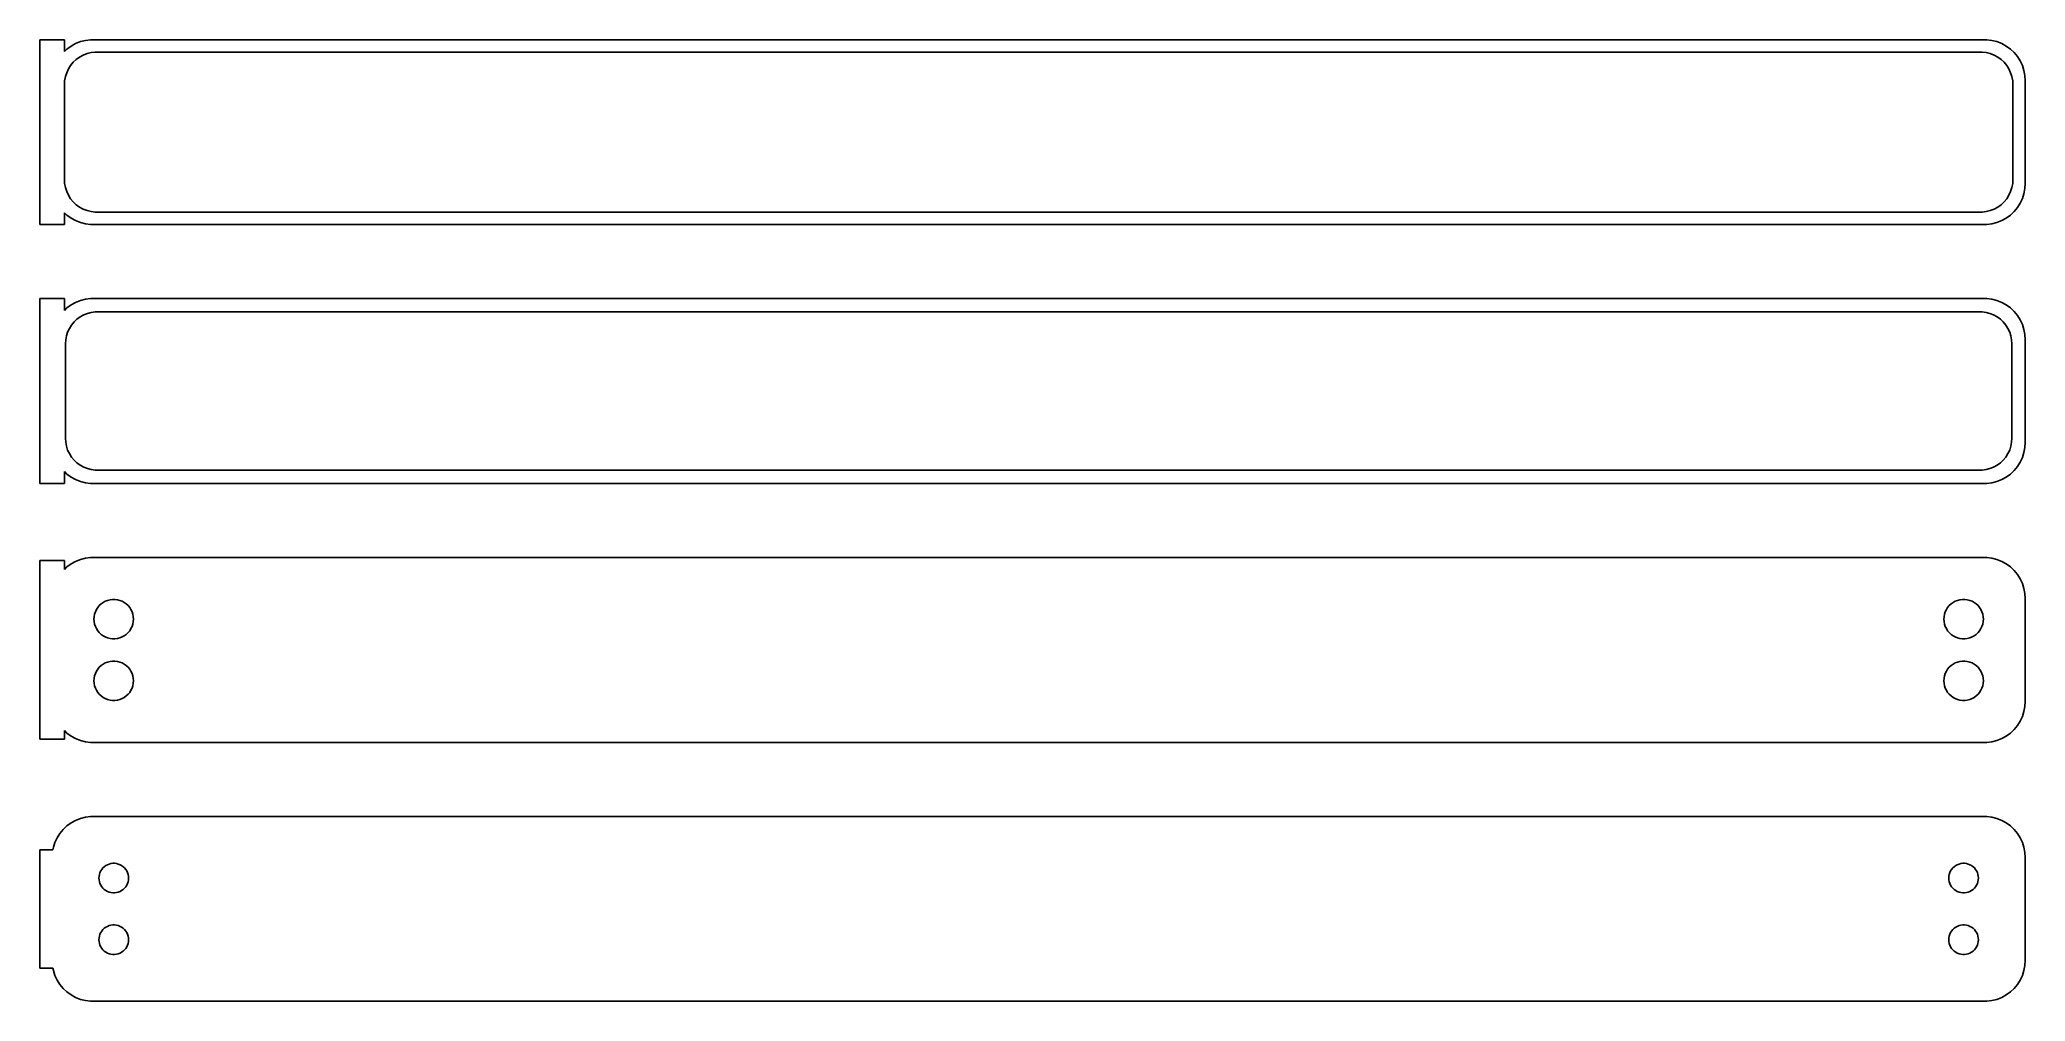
# Model space of a CAD drawing. Header units: metres. Extents: x -122 to 120, y 83 to 200.
import ezdxf

# ---------------------------------------------------------------- set-up
doc = ezdxf.new("R2010")
doc.units = ezdxf.units.M

msp = doc.modelspace()

# ---------------------------------------------------------------- linework, layer by layer
for p, q in [((-118.5, 200.24), (-121.5, 200.24)), ((-121.5, 200.24), (-121.5, 177.76)), ((-118.5, 198.809), (-118.5, 200.24)), ((-118.187, 199.103), (-118.5, 198.809)), ((-117.679, 199.472), (-118.187, 199.103)), ((-117.129, 199.774), (-117.679, 199.472)), ((-116.545, 200.005), (-117.129, 199.774)), ((-117.05, 197.832), (-116.643, 198.127)), ((-116.643, 198.127), (-116.203, 198.369)), ((-115.937, 200.161), (-116.545, 200.005)), ((-116.203, 198.369), (-115.736, 198.554)), ((-115.314, 200.24), (-115.937, 200.161)), ((-115.736, 198.554), (-115.25, 198.679)), ((115.314, 200.24), (-115.314, 200.24)), ((-115.25, 198.679), (-114.751, 198.742)), ((-114.751, 198.742), (114.751, 198.742)), ((114.751, 198.742), (115.25, 198.679)), ((115.25, 198.679), (115.736, 198.554)), ((115.937, 200.161), (115.314, 200.24)), ((115.736, 198.554), (116.203, 198.369)), ((116.545, 200.005), (115.937, 200.161)), ((116.203, 198.369), (116.643, 198.127)), ((117.129, 199.774), (116.545, 200.005)), ((116.643, 198.127), (117.05, 197.832)), ((117.679, 199.472), (117.129, 199.774)), ((118.187, 199.103), (117.679, 199.472)), ((118.645, 198.673), (118.187, 199.103)), ((119.045, 198.189), (118.645, 198.673)), ((119.382, 197.659), (119.045, 198.189)), ((-118.468, 195.251), (-118.374, 195.745)), ((-118.374, 195.745), (-118.219, 196.222)), ((-118.219, 196.222), (-118.005, 196.677)), ((-118.005, 196.677), (-117.736, 197.101)), ((-117.736, 197.101), (-117.416, 197.488)), ((-117.416, 197.488), (-117.05, 197.832)), ((117.05, 197.832), (117.416, 197.488)), ((117.416, 197.488), (117.736, 197.101)), ((117.736, 197.101), (118.005, 196.677)), ((118.005, 196.677), (118.219, 196.222)), ((118.219, 196.222), (118.374, 195.745)), ((118.374, 195.745), (118.468, 195.251)), ((119.649, 197.091), (119.382, 197.659)), ((119.843, 196.493), (119.649, 197.091)), ((119.961, 195.877), (119.843, 196.493)), ((120, 195.25), (119.961, 195.877)), ((-118.5, 194.75), (-118.468, 195.251)), ((-118.5, 183.25), (-118.5, 194.75)), ((118.468, 195.251), (118.5, 194.75)), ((118.5, 194.75), (118.5, 183.25)), ((120, 182.75), (120, 195.25)), ((-118.468, 182.749), (-118.5, 183.25)), ((-118.374, 182.255), (-118.468, 182.749)), ((-118.219, 181.778), (-118.374, 182.255)), ((-118.005, 181.323), (-118.219, 181.778)), ((-117.736, 180.899), (-118.005, 181.323)), ((118.005, 181.323), (117.736, 180.899)), ((118.219, 181.778), (118.005, 181.323)), ((118.374, 182.255), (118.219, 181.778)), ((118.468, 182.749), (118.374, 182.255)), ((118.5, 183.25), (118.468, 182.749)), ((119.649, 180.909), (119.843, 181.507)), ((119.843, 181.507), (119.961, 182.123)), ((119.961, 182.123), (120, 182.75)), ((-118.5, 179.191), (-118.187, 178.897)), ((-118.5, 177.76), (-118.5, 179.191)), ((-118.187, 178.897), (-117.679, 178.528)), ((-117.416, 180.512), (-117.736, 180.899)), ((-117.05, 180.168), (-117.416, 180.512)), ((-116.643, 179.873), (-117.05, 180.168)), ((-116.203, 179.631), (-116.643, 179.873)), ((-115.736, 179.446), (-116.203, 179.631)), ((-115.25, 179.321), (-115.736, 179.446)), ((-114.751, 179.258), (-115.25, 179.321)), ((114.751, 179.258), (-114.751, 179.258)), ((115.25, 179.321), (114.751, 179.258)), ((115.736, 179.446), (115.25, 179.321)), ((116.203, 179.631), (115.736, 179.446)), ((116.643, 179.873), (116.203, 179.631)), ((117.05, 180.168), (116.643, 179.873)), ((117.416, 180.512), (117.05, 180.168)), ((117.736, 180.899), (117.416, 180.512)), ((117.679, 178.528), (118.187, 178.897)), ((118.187, 178.897), (118.645, 179.327)), ((118.645, 179.327), (119.045, 179.811)), ((119.045, 179.811), (119.382, 180.341)), ((119.382, 180.341), (119.649, 180.909)), ((-121.5, 177.76), (-118.5, 177.76)), ((-117.679, 178.528), (-117.129, 178.226)), ((-117.129, 178.226), (-116.545, 177.995)), ((-116.545, 177.995), (-115.937, 177.839)), ((-115.937, 177.839), (-115.314, 177.76)), ((-115.314, 177.76), (115.314, 177.76)), ((115.314, 177.76), (115.937, 177.839)), ((115.937, 177.839), (116.545, 177.995)), ((116.545, 177.995), (117.129, 178.226)), ((117.129, 178.226), (117.679, 178.528)), ((-118.5, 168.74), (-121.5, 168.74)), ((-121.5, 168.74), (-121.5, 146.26)), ((-118.5, 167.309), (-118.5, 168.74)), ((-118.187, 167.603), (-118.5, 167.309)), ((-117.679, 167.972), (-118.187, 167.603)), ((-117.129, 168.274), (-117.679, 167.972)), ((-116.545, 168.505), (-117.129, 168.274)), ((-116.575, 166.52), (-116.149, 166.754)), ((-115.937, 168.661), (-116.545, 168.505)), ((-116.149, 166.754), (-115.697, 166.933)), ((-115.314, 168.74), (-115.937, 168.661)), ((-115.697, 166.933), (-115.226, 167.054)), ((115.314, 168.74), (-115.314, 168.74)), ((-115.226, 167.054), (-114.743, 167.115)), ((-114.743, 167.115), (114.743, 167.115)), ((114.743, 167.115), (115.226, 167.054)), ((115.226, 167.054), (115.697, 166.933)), ((115.937, 168.661), (115.314, 168.74)), ((115.697, 166.933), (116.149, 166.754)), ((116.545, 168.505), (115.937, 168.661)), ((116.149, 166.754), (116.575, 166.52)), ((117.129, 168.274), (116.545, 168.505)), ((117.679, 167.972), (117.129, 168.274)), ((118.187, 167.603), (117.679, 167.972)), ((118.645, 167.173), (118.187, 167.603)), ((119.045, 166.689), (118.645, 167.173)), ((119.382, 166.159), (119.045, 166.689)), ((-118.251, 164.213), (-118.101, 164.676)), ((-118.101, 164.676), (-117.894, 165.116)), ((-117.894, 165.116), (-117.633, 165.526)), ((-117.633, 165.526), (-117.323, 165.901)), ((-117.323, 165.901), (-116.969, 166.234)), ((-116.969, 166.234), (-116.575, 166.52)), ((116.575, 166.52), (116.969, 166.234)), ((116.969, 166.234), (117.323, 165.901)), ((117.323, 165.901), (117.633, 165.526)), ((117.633, 165.526), (117.894, 165.116)), ((117.894, 165.116), (118.101, 164.676)), ((118.101, 164.676), (118.251, 164.213)), ((119.649, 165.591), (119.382, 166.159)), ((119.843, 164.993), (119.649, 165.591)), ((119.961, 164.377), (119.843, 164.993)), ((120, 163.75), (119.961, 164.377)), ((-118.373, 163.25), (-118.342, 163.735)), ((-118.373, 151.75), (-118.373, 163.25)), ((-118.342, 163.735), (-118.251, 164.213)), ((118.251, 164.213), (118.342, 163.735)), ((118.342, 163.735), (118.373, 163.25)), ((118.373, 163.25), (118.373, 151.75)), ((120, 151.25), (120, 163.75)), ((-118.342, 151.265), (-118.373, 151.75)), ((-118.251, 150.787), (-118.342, 151.265)), ((-118.101, 150.324), (-118.251, 150.787)), ((-117.894, 149.884), (-118.101, 150.324)), ((-117.633, 149.474), (-117.894, 149.884)), ((117.894, 149.884), (117.633, 149.474)), ((118.101, 150.324), (117.894, 149.884)), ((118.251, 150.787), (118.101, 150.324)), ((118.342, 151.265), (118.251, 150.787)), ((118.373, 151.75), (118.342, 151.265)), ((119.649, 149.409), (119.843, 150.007)), ((119.843, 150.007), (119.961, 150.623)), ((119.961, 150.623), (120, 151.25)), ((-118.5, 147.691), (-118.187, 147.397)), ((-118.5, 146.26), (-118.5, 147.691)), ((-118.187, 147.397), (-117.679, 147.028)), ((-117.323, 149.099), (-117.633, 149.474)), ((-116.969, 148.766), (-117.323, 149.099)), ((-116.575, 148.48), (-116.969, 148.766)), ((-116.149, 148.246), (-116.575, 148.48)), ((-115.697, 148.067), (-116.149, 148.246)), ((-115.226, 147.946), (-115.697, 148.067)), ((-114.743, 147.885), (-115.226, 147.946)), ((114.743, 147.885), (-114.743, 147.885)), ((115.226, 147.946), (114.743, 147.885)), ((115.697, 148.067), (115.226, 147.946)), ((116.149, 148.246), (115.697, 148.067)), ((116.575, 148.48), (116.149, 148.246)), ((116.969, 148.766), (116.575, 148.48)), ((117.323, 149.099), (116.969, 148.766)), ((117.633, 149.474), (117.323, 149.099)), ((117.679, 147.028), (118.187, 147.397)), ((118.187, 147.397), (118.645, 147.827)), ((118.645, 147.827), (119.045, 148.311)), ((119.045, 148.311), (119.382, 148.841)), ((119.382, 148.841), (119.649, 149.409)), ((-121.5, 146.26), (-118.5, 146.26)), ((-117.679, 147.028), (-117.129, 146.726)), ((-117.129, 146.726), (-116.545, 146.495)), ((-116.545, 146.495), (-115.937, 146.339)), ((-115.937, 146.339), (-115.314, 146.26)), ((-115.314, 146.26), (115.314, 146.26)), ((115.314, 146.26), (115.937, 146.339)), ((115.937, 146.339), (116.545, 146.495)), ((116.545, 146.495), (117.129, 146.726)), ((117.129, 146.726), (117.679, 147.028)), ((-118.5, 136.865), (-121.5, 136.865)), ((-121.5, 136.865), (-121.5, 115.135)), ((-118.5, 135.809), (-118.5, 136.865)), ((-118.187, 136.103), (-118.5, 135.809)), ((-117.679, 136.472), (-118.187, 136.103)), ((-117.129, 136.774), (-117.679, 136.472)), ((-116.545, 137.005), (-117.129, 136.774)), ((-115.937, 137.161), (-116.545, 137.005)), ((-115.314, 137.24), (-115.937, 137.161)), ((115.314, 137.24), (-115.314, 137.24)), ((115.937, 137.161), (115.314, 137.24)), ((116.545, 137.005), (115.937, 137.161)), ((117.129, 136.774), (116.545, 137.005)), ((117.679, 136.472), (117.129, 136.774)), ((118.187, 136.103), (117.679, 136.472)), ((118.645, 135.673), (118.187, 136.103)), ((119.045, 135.189), (118.645, 135.673)), ((119.382, 134.659), (119.045, 135.189)), ((119.649, 134.091), (119.382, 134.659)), ((119.843, 133.493), (119.649, 134.091)), ((119.961, 132.877), (119.843, 133.493)), ((120, 132.25), (119.961, 132.877)), ((-114.825, 130.347), (-114.731, 130.633)), ((-114.731, 130.633), (-114.603, 130.906)), ((-114.603, 130.906), (-114.442, 131.161)), ((-114.442, 131.161), (-114.25, 131.393)), ((-114.25, 131.393), (-114.03, 131.599)), ((-114.03, 131.599), (-113.786, 131.776)), ((-113.786, 131.776), (-113.522, 131.922)), ((-113.522, 131.922), (-113.242, 132.033)), ((-113.242, 132.033), (-112.95, 132.107)), ((-112.95, 132.107), (-112.651, 132.145)), ((-112.651, 132.145), (-112.349, 132.145)), ((-112.349, 132.145), (-112.05, 132.107)), ((-112.05, 132.107), (-111.758, 132.033)), ((-111.758, 132.033), (-111.478, 131.922)), ((-111.478, 131.922), (-111.214, 131.776)), ((-111.214, 131.776), (-110.97, 131.599)), ((-110.97, 131.599), (-110.75, 131.393)), ((-110.75, 131.393), (-110.558, 131.161)), ((-110.558, 131.161), (-110.397, 130.906)), ((-110.397, 130.906), (-110.269, 130.633)), ((-110.269, 130.633), (-110.175, 130.347)), ((110.175, 130.347), (110.269, 130.633)), ((110.269, 130.633), (110.397, 130.906)), ((110.397, 130.906), (110.558, 131.161)), ((110.558, 131.161), (110.75, 131.393)), ((110.75, 131.393), (110.97, 131.599)), ((110.97, 131.599), (111.214, 131.776)), ((111.214, 131.776), (111.478, 131.922)), ((111.478, 131.922), (111.758, 132.033)), ((111.758, 132.033), (112.05, 132.107)), ((112.05, 132.107), (112.349, 132.145)), ((112.349, 132.145), (112.651, 132.145)), ((112.651, 132.145), (112.95, 132.107)), ((112.95, 132.107), (113.242, 132.033)), ((113.242, 132.033), (113.522, 131.922)), ((113.522, 131.922), (113.786, 131.776)), ((113.786, 131.776), (114.03, 131.599)), ((114.03, 131.599), (114.25, 131.393)), ((114.25, 131.393), (114.442, 131.161)), ((114.442, 131.161), (114.603, 130.906)), ((114.603, 130.906), (114.731, 130.633)), ((114.731, 130.633), (114.825, 130.347)), ((120, 119.75), (120, 132.25)), ((-114.9, 129.75), (-114.881, 130.051)), ((-114.881, 129.449), (-114.9, 129.75)), ((-114.881, 130.051), (-114.825, 130.347)), ((-114.825, 129.153), (-114.881, 129.449)), ((-114.731, 128.867), (-114.825, 129.153)), ((-114.603, 128.594), (-114.731, 128.867)), ((-114.442, 128.339), (-114.603, 128.594)), ((-114.25, 128.107), (-114.442, 128.339)), ((-114.03, 127.901), (-114.25, 128.107)), ((-110.75, 128.107), (-110.97, 127.901)), ((-110.558, 128.339), (-110.75, 128.107)), ((-110.397, 128.594), (-110.558, 128.339)), ((-110.269, 128.867), (-110.397, 128.594)), ((-110.175, 129.153), (-110.269, 128.867)), ((-110.175, 130.347), (-110.119, 130.051)), ((-110.119, 129.449), (-110.175, 129.153)), ((-110.119, 130.051), (-110.1, 129.75)), ((-110.1, 129.75), (-110.119, 129.449)), ((110.1, 129.75), (110.119, 130.051)), ((110.119, 129.449), (110.1, 129.75)), ((110.119, 130.051), (110.175, 130.347)), ((110.175, 129.153), (110.119, 129.449)), ((110.269, 128.867), (110.175, 129.153)), ((110.397, 128.594), (110.269, 128.867)), ((110.558, 128.339), (110.397, 128.594)), ((110.75, 128.107), (110.558, 128.339)), ((110.97, 127.901), (110.75, 128.107)), ((114.25, 128.107), (114.03, 127.901)), ((114.442, 128.339), (114.25, 128.107)), ((114.603, 128.594), (114.442, 128.339)), ((114.731, 128.867), (114.603, 128.594)), ((114.825, 129.153), (114.731, 128.867)), ((114.825, 130.347), (114.881, 130.051)), ((114.881, 129.449), (114.825, 129.153)), ((114.881, 130.051), (114.9, 129.75)), ((114.9, 129.75), (114.881, 129.449)), ((-113.786, 127.724), (-114.03, 127.901)), ((-113.522, 127.578), (-113.786, 127.724)), ((-113.242, 127.467), (-113.522, 127.578)), ((-112.95, 127.393), (-113.242, 127.467)), ((-112.651, 127.355), (-112.95, 127.393)), ((-112.349, 127.355), (-112.651, 127.355)), ((-112.05, 127.393), (-112.349, 127.355)), ((-111.758, 127.467), (-112.05, 127.393)), ((-111.478, 127.578), (-111.758, 127.467)), ((-111.214, 127.724), (-111.478, 127.578)), ((-110.97, 127.901), (-111.214, 127.724)), ((111.214, 127.724), (110.97, 127.901)), ((111.478, 127.578), (111.214, 127.724)), ((111.758, 127.467), (111.478, 127.578)), ((112.05, 127.393), (111.758, 127.467)), ((112.349, 127.355), (112.05, 127.393)), ((112.651, 127.355), (112.349, 127.355)), ((112.95, 127.393), (112.651, 127.355)), ((113.242, 127.467), (112.95, 127.393)), ((113.522, 127.578), (113.242, 127.467)), ((113.786, 127.724), (113.522, 127.578)), ((114.03, 127.901), (113.786, 127.724)), ((-114.731, 123.133), (-114.603, 123.406)), ((-114.603, 123.406), (-114.442, 123.661)), ((-114.442, 123.661), (-114.25, 123.893)), ((-114.25, 123.893), (-114.03, 124.099)), ((-114.03, 124.099), (-113.786, 124.276)), ((-113.786, 124.276), (-113.522, 124.422)), ((-113.522, 124.422), (-113.242, 124.533)), ((-113.242, 124.533), (-112.95, 124.607)), ((-112.95, 124.607), (-112.651, 124.645)), ((-112.651, 124.645), (-112.349, 124.645)), ((-112.349, 124.645), (-112.05, 124.607)), ((-112.05, 124.607), (-111.758, 124.533)), ((-111.758, 124.533), (-111.478, 124.422)), ((-111.478, 124.422), (-111.214, 124.276)), ((-111.214, 124.276), (-110.97, 124.099)), ((-110.97, 124.099), (-110.75, 123.893)), ((-110.75, 123.893), (-110.558, 123.661)), ((-110.558, 123.661), (-110.397, 123.406)), ((-110.397, 123.406), (-110.269, 123.133)), ((110.269, 123.133), (110.397, 123.406)), ((110.397, 123.406), (110.558, 123.661)), ((110.558, 123.661), (110.75, 123.893)), ((110.75, 123.893), (110.97, 124.099)), ((110.97, 124.099), (111.214, 124.276)), ((111.214, 124.276), (111.478, 124.422)), ((111.478, 124.422), (111.758, 124.533)), ((111.758, 124.533), (112.05, 124.607)), ((112.05, 124.607), (112.349, 124.645)), ((112.349, 124.645), (112.651, 124.645)), ((112.651, 124.645), (112.95, 124.607)), ((112.95, 124.607), (113.242, 124.533)), ((113.242, 124.533), (113.522, 124.422)), ((113.522, 124.422), (113.786, 124.276)), ((113.786, 124.276), (114.03, 124.099)), ((114.03, 124.099), (114.25, 123.893)), ((114.25, 123.893), (114.442, 123.661)), ((114.442, 123.661), (114.603, 123.406)), ((114.603, 123.406), (114.731, 123.133)), ((-114.9, 122.25), (-114.881, 122.551)), ((-114.881, 121.949), (-114.9, 122.25)), ((-114.881, 122.551), (-114.825, 122.847)), ((-114.825, 121.653), (-114.881, 121.949)), ((-114.825, 122.847), (-114.731, 123.133)), ((-114.731, 121.367), (-114.825, 121.653)), ((-114.603, 121.094), (-114.731, 121.367)), ((-114.442, 120.839), (-114.603, 121.094)), ((-114.25, 120.607), (-114.442, 120.839)), ((-110.558, 120.839), (-110.75, 120.607)), ((-110.397, 121.094), (-110.558, 120.839)), ((-110.269, 121.367), (-110.397, 121.094)), ((-110.269, 123.133), (-110.175, 122.847)), ((-110.175, 121.653), (-110.269, 121.367)), ((-110.175, 122.847), (-110.119, 122.551)), ((-110.119, 121.949), (-110.175, 121.653)), ((-110.119, 122.551), (-110.1, 122.25)), ((-110.1, 122.25), (-110.119, 121.949)), ((110.1, 122.25), (110.119, 122.551)), ((110.119, 121.949), (110.1, 122.25)), ((110.119, 122.551), (110.175, 122.847)), ((110.175, 121.653), (110.119, 121.949)), ((110.175, 122.847), (110.269, 123.133)), ((110.269, 121.367), (110.175, 121.653)), ((110.397, 121.094), (110.269, 121.367)), ((110.558, 120.839), (110.397, 121.094)), ((110.75, 120.607), (110.558, 120.839)), ((114.442, 120.839), (114.25, 120.607)), ((114.603, 121.094), (114.442, 120.839)), ((114.731, 121.367), (114.603, 121.094)), ((114.731, 123.133), (114.825, 122.847)), ((114.825, 121.653), (114.731, 121.367)), ((114.825, 122.847), (114.881, 122.551)), ((114.881, 121.949), (114.825, 121.653)), ((114.881, 122.551), (114.9, 122.25)), ((114.9, 122.25), (114.881, 121.949)), ((-114.03, 120.401), (-114.25, 120.607)), ((-113.786, 120.224), (-114.03, 120.401)), ((-113.522, 120.078), (-113.786, 120.224)), ((-113.242, 119.967), (-113.522, 120.078)), ((-112.95, 119.893), (-113.242, 119.967)), ((-112.651, 119.855), (-112.95, 119.893)), ((-112.349, 119.855), (-112.651, 119.855)), ((-112.05, 119.893), (-112.349, 119.855)), ((-111.758, 119.967), (-112.05, 119.893)), ((-111.478, 120.078), (-111.758, 119.967)), ((-111.214, 120.224), (-111.478, 120.078)), ((-110.97, 120.401), (-111.214, 120.224)), ((-110.75, 120.607), (-110.97, 120.401)), ((110.97, 120.401), (110.75, 120.607)), ((111.214, 120.224), (110.97, 120.401)), ((111.478, 120.078), (111.214, 120.224)), ((111.758, 119.967), (111.478, 120.078)), ((112.05, 119.893), (111.758, 119.967)), ((112.349, 119.855), (112.05, 119.893)), ((112.651, 119.855), (112.349, 119.855)), ((112.95, 119.893), (112.651, 119.855)), ((113.242, 119.967), (112.95, 119.893)), ((113.522, 120.078), (113.242, 119.967)), ((113.786, 120.224), (113.522, 120.078)), ((114.03, 120.401), (113.786, 120.224)), ((114.25, 120.607), (114.03, 120.401)), ((119.649, 117.909), (119.843, 118.507)), ((119.843, 118.507), (119.961, 119.123)), ((119.961, 119.123), (120, 119.75)), ((-118.5, 115.135), (-118.5, 116.191)), ((-118.5, 116.191), (-118.187, 115.897)), ((118.187, 115.897), (118.645, 116.327)), ((118.645, 116.327), (119.045, 116.811)), ((119.045, 116.811), (119.382, 117.341)), ((119.382, 117.341), (119.649, 117.909)), ((-121.5, 115.135), (-118.5, 115.135)), ((-118.187, 115.897), (-117.679, 115.528)), ((-117.679, 115.528), (-117.129, 115.226)), ((-117.129, 115.226), (-116.545, 114.995)), ((-116.545, 114.995), (-115.937, 114.839)), ((-115.937, 114.839), (-115.314, 114.76)), ((-115.314, 114.76), (115.314, 114.76)), ((115.314, 114.76), (115.937, 114.839)), ((115.937, 114.839), (116.545, 114.995)), ((116.545, 114.995), (117.129, 115.226)), ((117.129, 115.226), (117.679, 115.528)), ((117.679, 115.528), (118.187, 115.897)), ((-118.645, 104.173), (-119.045, 103.689)), ((-118.187, 104.603), (-118.645, 104.173)), ((-117.679, 104.972), (-118.187, 104.603)), ((-117.129, 105.274), (-117.679, 104.972)), ((-116.545, 105.505), (-117.129, 105.274)), ((-115.937, 105.661), (-116.545, 105.505)), ((-115.314, 105.74), (-115.937, 105.661)), ((115.314, 105.74), (-115.314, 105.74)), ((115.937, 105.661), (115.314, 105.74)), ((116.545, 105.505), (115.937, 105.661)), ((117.129, 105.274), (116.545, 105.505)), ((117.679, 104.972), (117.129, 105.274)), ((118.187, 104.603), (117.679, 104.972)), ((118.645, 104.173), (118.187, 104.603)), ((119.045, 103.689), (118.645, 104.173)), ((-119.9, 101.694), (-121.5, 101.694)), ((-121.5, 101.694), (-121.5, 87.3058)), ((-119.843, 101.993), (-119.9, 101.694)), ((-119.649, 102.591), (-119.843, 101.993)), ((-119.382, 103.159), (-119.649, 102.591)), ((-119.045, 103.689), (-119.382, 103.159)), ((119.382, 103.159), (119.045, 103.689)), ((119.649, 102.591), (119.382, 103.159)), ((119.843, 101.993), (119.649, 102.591)), ((119.961, 101.377), (119.843, 101.993)), ((-114.174, 98.9126), (-114.077, 99.1171)), ((-114.077, 99.1171), (-113.956, 99.308)), ((-113.956, 99.308), (-113.812, 99.4822)), ((-113.812, 99.4822), (-113.647, 99.6369)), ((-113.647, 99.6369), (-113.464, 99.7698)), ((-113.464, 99.7698), (-113.266, 99.8787)), ((-113.266, 99.8787), (-113.056, 99.9619)), ((-113.056, 99.9619), (-112.837, 100.018)), ((-112.837, 100.018), (-112.613, 100.046)), ((-112.613, 100.046), (-112.387, 100.046)), ((-112.387, 100.046), (-112.163, 100.018)), ((-112.163, 100.018), (-111.944, 99.9619)), ((-111.944, 99.9619), (-111.734, 99.8787)), ((-111.734, 99.8787), (-111.536, 99.7698)), ((-111.536, 99.7698), (-111.353, 99.6369)), ((-111.353, 99.6369), (-111.188, 99.4822)), ((-111.188, 99.4822), (-111.044, 99.308)), ((-111.044, 99.308), (-110.923, 99.1171)), ((-110.923, 99.1171), (-110.826, 98.9126)), ((110.826, 98.9126), (110.923, 99.1171)), ((110.923, 99.1171), (111.044, 99.308)), ((111.044, 99.308), (111.188, 99.4822)), ((111.188, 99.4822), (111.353, 99.6369)), ((111.353, 99.6369), (111.536, 99.7698)), ((111.536, 99.7698), (111.734, 99.8787)), ((111.734, 99.8787), (111.944, 99.9619)), ((111.944, 99.9619), (112.163, 100.018)), ((112.163, 100.018), (112.387, 100.046)), ((112.387, 100.046), (112.613, 100.046)), ((112.613, 100.046), (112.837, 100.018)), ((112.837, 100.018), (113.056, 99.9619)), ((113.056, 99.9619), (113.266, 99.8787)), ((113.266, 99.8787), (113.464, 99.7698)), ((113.464, 99.7698), (113.647, 99.6369)), ((113.647, 99.6369), (113.812, 99.4822)), ((113.812, 99.4822), (113.956, 99.308)), ((113.956, 99.308), (114.077, 99.1171)), ((114.077, 99.1171), (114.174, 98.9126)), ((120, 100.75), (119.961, 101.377)), ((120, 88.25), (120, 100.75)), ((-114.3, 98.25), (-114.286, 98.4756)), ((-114.286, 98.0244), (-114.3, 98.25)), ((-114.286, 98.4756), (-114.243, 98.6976)), ((-114.243, 97.8024), (-114.286, 98.0244)), ((-114.243, 98.6976), (-114.174, 98.9126)), ((-114.174, 97.5874), (-114.243, 97.8024)), ((-114.077, 97.3828), (-114.174, 97.5874)), ((-113.956, 97.192), (-114.077, 97.3828)), ((-113.812, 97.0178), (-113.956, 97.192)), ((-113.647, 96.8631), (-113.812, 97.0178)), ((-113.464, 96.7302), (-113.647, 96.8631)), ((-113.266, 96.6213), (-113.464, 96.7302)), ((-113.056, 96.5381), (-113.266, 96.6213)), ((-111.734, 96.6213), (-111.944, 96.5381)), ((-111.536, 96.7302), (-111.734, 96.6213)), ((-111.353, 96.8631), (-111.536, 96.7302)), ((-111.188, 97.0178), (-111.353, 96.8631)), ((-111.044, 97.192), (-111.188, 97.0178)), ((-110.923, 97.3828), (-111.044, 97.192)), ((-110.826, 97.5874), (-110.923, 97.3828)), ((-110.826, 98.9126), (-110.757, 98.6976)), ((-110.757, 97.8024), (-110.826, 97.5874)), ((-110.757, 98.6976), (-110.714, 98.4756)), ((-110.714, 98.0244), (-110.757, 97.8024)), ((-110.714, 98.4756), (-110.7, 98.25)), ((-110.7, 98.25), (-110.714, 98.0244)), ((110.7, 98.25), (110.714, 98.4756)), ((110.714, 98.0244), (110.7, 98.25)), ((110.714, 98.4756), (110.757, 98.6976)), ((110.757, 97.8024), (110.714, 98.0244)), ((110.757, 98.6976), (110.826, 98.9126)), ((110.826, 97.5874), (110.757, 97.8024)), ((110.923, 97.3828), (110.826, 97.5874)), ((111.044, 97.192), (110.923, 97.3828)), ((111.188, 97.0178), (111.044, 97.192)), ((111.353, 96.8631), (111.188, 97.0178)), ((111.536, 96.7302), (111.353, 96.8631)), ((111.734, 96.6213), (111.536, 96.7302)), ((111.944, 96.5381), (111.734, 96.6213)), ((113.266, 96.6213), (113.056, 96.5381)), ((113.464, 96.7302), (113.266, 96.6213)), ((113.647, 96.8631), (113.464, 96.7302)), ((113.812, 97.0178), (113.647, 96.8631)), ((113.956, 97.192), (113.812, 97.0178)), ((114.077, 97.3828), (113.956, 97.192)), ((114.174, 97.5874), (114.077, 97.3828)), ((114.174, 98.9126), (114.243, 98.6976)), ((114.243, 97.8024), (114.174, 97.5874)), ((114.243, 98.6976), (114.286, 98.4756)), ((114.286, 98.0244), (114.243, 97.8024)), ((114.286, 98.4756), (114.3, 98.25)), ((114.3, 98.25), (114.286, 98.0244)), ((-112.837, 96.4819), (-113.056, 96.5381)), ((-112.613, 96.4536), (-112.837, 96.4819)), ((-112.387, 96.4536), (-112.613, 96.4536)), ((-112.163, 96.4819), (-112.387, 96.4536)), ((-111.944, 96.5381), (-112.163, 96.4819)), ((112.163, 96.4819), (111.944, 96.5381)), ((112.387, 96.4536), (112.163, 96.4819)), ((112.613, 96.4536), (112.387, 96.4536)), ((112.837, 96.4819), (112.613, 96.4536)), ((113.056, 96.5381), (112.837, 96.4819)), ((-114.077, 91.6172), (-113.956, 91.808)), ((-113.956, 91.808), (-113.812, 91.9822)), ((-113.812, 91.9822), (-113.647, 92.1369)), ((-113.647, 92.1369), (-113.464, 92.2698)), ((-113.464, 92.2698), (-113.266, 92.3787)), ((-113.266, 92.3787), (-113.056, 92.4619)), ((-113.056, 92.4619), (-112.837, 92.5181)), ((-112.837, 92.5181), (-112.613, 92.5464)), ((-112.613, 92.5464), (-112.387, 92.5464)), ((-112.387, 92.5464), (-112.163, 92.5181)), ((-112.163, 92.5181), (-111.944, 92.4619)), ((-111.944, 92.4619), (-111.734, 92.3787)), ((-111.734, 92.3787), (-111.536, 92.2698)), ((-111.536, 92.2698), (-111.353, 92.1369)), ((-111.353, 92.1369), (-111.188, 91.9822)), ((-111.188, 91.9822), (-111.044, 91.808)), ((-111.044, 91.808), (-110.923, 91.6172)), ((110.923, 91.6172), (111.044, 91.808)), ((111.044, 91.808), (111.188, 91.9822)), ((111.188, 91.9822), (111.353, 92.1369)), ((111.353, 92.1369), (111.536, 92.2698)), ((111.536, 92.2698), (111.734, 92.3787)), ((111.734, 92.3787), (111.944, 92.4619)), ((111.944, 92.4619), (112.163, 92.5181)), ((112.163, 92.5181), (112.387, 92.5464)), ((112.387, 92.5464), (112.613, 92.5464)), ((112.613, 92.5464), (112.837, 92.5181)), ((112.837, 92.5181), (113.056, 92.4619)), ((113.056, 92.4619), (113.266, 92.3787)), ((113.266, 92.3787), (113.464, 92.2698)), ((113.464, 92.2698), (113.647, 92.1369)), ((113.647, 92.1369), (113.812, 91.9822)), ((113.812, 91.9822), (113.956, 91.808)), ((113.956, 91.808), (114.077, 91.6172)), ((-114.3, 90.75), (-114.286, 90.9756)), ((-114.286, 90.5244), (-114.3, 90.75)), ((-114.286, 90.9756), (-114.243, 91.1976)), ((-114.243, 90.3024), (-114.286, 90.5244)), ((-114.243, 91.1976), (-114.174, 91.4126)), ((-114.174, 90.0874), (-114.243, 90.3024)), ((-114.174, 91.4126), (-114.077, 91.6172)), ((-114.077, 89.8829), (-114.174, 90.0874)), ((-113.956, 89.692), (-114.077, 89.8829)), ((-113.812, 89.5178), (-113.956, 89.692)), ((-113.647, 89.3631), (-113.812, 89.5178)), ((-113.464, 89.2302), (-113.647, 89.3631)), ((-111.353, 89.3631), (-111.536, 89.2302)), ((-111.188, 89.5178), (-111.353, 89.3631)), ((-111.044, 89.692), (-111.188, 89.5178)), ((-110.923, 89.8829), (-111.044, 89.692)), ((-110.923, 91.6172), (-110.826, 91.4126)), ((-110.826, 90.0874), (-110.923, 89.8829)), ((-110.826, 91.4126), (-110.757, 91.1976)), ((-110.757, 90.3024), (-110.826, 90.0874)), ((-110.757, 91.1976), (-110.714, 90.9756)), ((-110.714, 90.5244), (-110.757, 90.3024)), ((-110.714, 90.9756), (-110.7, 90.75)), ((-110.7, 90.75), (-110.714, 90.5244)), ((110.7, 90.75), (110.714, 90.9756)), ((110.714, 90.5244), (110.7, 90.75)), ((110.714, 90.9756), (110.757, 91.1976)), ((110.757, 90.3024), (110.714, 90.5244)), ((110.757, 91.1976), (110.826, 91.4126)), ((110.826, 90.0874), (110.757, 90.3024)), ((110.826, 91.4126), (110.923, 91.6172)), ((110.923, 89.8829), (110.826, 90.0874)), ((111.044, 89.692), (110.923, 89.8829)), ((111.188, 89.5178), (111.044, 89.692)), ((111.353, 89.3631), (111.188, 89.5178)), ((111.536, 89.2302), (111.353, 89.3631)), ((113.647, 89.3631), (113.464, 89.2302)), ((113.812, 89.5178), (113.647, 89.3631)), ((113.956, 89.692), (113.812, 89.5178)), ((114.077, 89.8829), (113.956, 89.692)), ((114.077, 91.6172), (114.174, 91.4126)), ((114.174, 90.0874), (114.077, 89.8829)), ((114.174, 91.4126), (114.243, 91.1976)), ((114.243, 90.3024), (114.174, 90.0874)), ((114.243, 91.1976), (114.286, 90.9756)), ((114.286, 90.5244), (114.243, 90.3024)), ((114.286, 90.9756), (114.3, 90.75)), ((114.3, 90.75), (114.286, 90.5244)), ((-121.5, 87.3058), (-119.9, 87.3058)), ((-119.9, 87.3058), (-119.843, 87.0066)), ((-119.843, 87.0066), (-119.649, 86.4094)), ((-113.266, 89.1213), (-113.464, 89.2302)), ((-113.056, 89.0381), (-113.266, 89.1213)), ((-112.837, 88.9819), (-113.056, 89.0381)), ((-112.613, 88.9536), (-112.837, 88.9819)), ((-112.387, 88.9536), (-112.613, 88.9536)), ((-112.163, 88.9819), (-112.387, 88.9536)), ((-111.944, 89.0381), (-112.163, 88.9819)), ((-111.734, 89.1213), (-111.944, 89.0381)), ((-111.536, 89.2302), (-111.734, 89.1213)), ((111.734, 89.1213), (111.536, 89.2302)), ((111.944, 89.0381), (111.734, 89.1213)), ((112.163, 88.9819), (111.944, 89.0381)), ((112.387, 88.9536), (112.163, 88.9819)), ((112.613, 88.9536), (112.387, 88.9536)), ((112.837, 88.9819), (112.613, 88.9536)), ((113.056, 89.0381), (112.837, 88.9819)), ((113.266, 89.1213), (113.056, 89.0381)), ((113.464, 89.2302), (113.266, 89.1213)), ((119.649, 86.4094), (119.843, 87.0066)), ((119.843, 87.0066), (119.961, 87.6233)), ((119.961, 87.6233), (120, 88.25)), ((-119.649, 86.4094), (-119.382, 85.8412)), ((-119.382, 85.8412), (-119.045, 85.3111)), ((-119.045, 85.3111), (-118.645, 84.8273)), ((-118.645, 84.8273), (-118.187, 84.3974)), ((118.187, 84.3974), (118.645, 84.8273)), ((118.645, 84.8273), (119.045, 85.3111)), ((119.045, 85.3111), (119.382, 85.8412)), ((119.382, 85.8412), (119.649, 86.4094)), ((-118.187, 84.3974), (-117.679, 84.0284)), ((-117.679, 84.0284), (-117.129, 83.7259)), ((-117.129, 83.7259), (-116.545, 83.4947)), ((-116.545, 83.4947), (-115.937, 83.3386)), ((-115.937, 83.3386), (-115.314, 83.2599)), ((-115.314, 83.2599), (115.314, 83.2599)), ((115.314, 83.2599), (115.937, 83.3386)), ((115.937, 83.3386), (116.545, 83.4947)), ((116.545, 83.4947), (117.129, 83.7259)), ((117.129, 83.7259), (117.679, 84.0284)), ((117.679, 84.0284), (118.187, 84.3974))]:
    msp.add_line(p, q)

doc.saveas('drawing.dxf')
